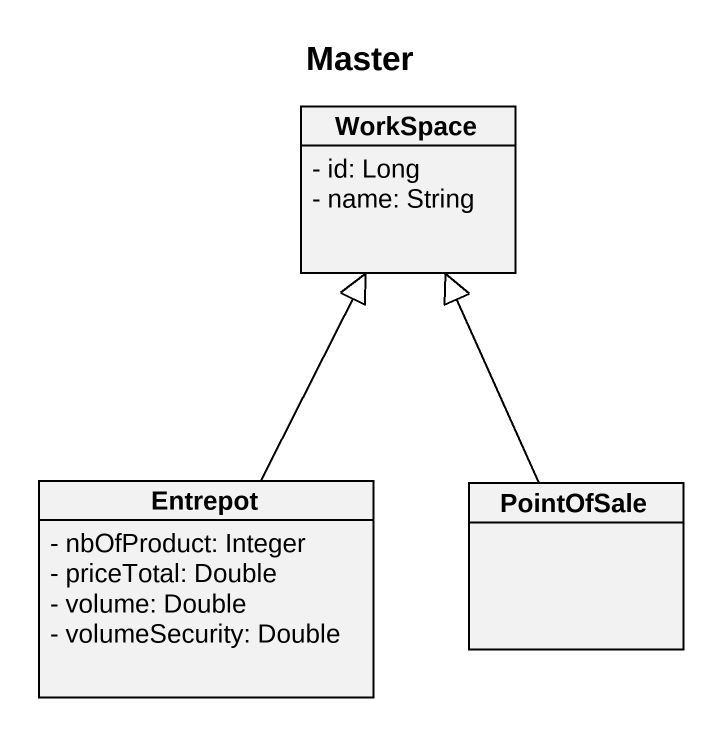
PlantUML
@startuml
title Master
hide circle
hide empty members
skinparam classAttributeIconSize 0
class WorkSpace {
  - id: Long
  - name: String
}
class Entrepot {
  - nbOfProduct: Integer
  - priceTotal: Double
  - volume: Double
  - volumeSecurity: Double
}
class PointOfSale
Entrepot -up-|> WorkSpace
PointOfSale -up-|> WorkSpace
@enduml
